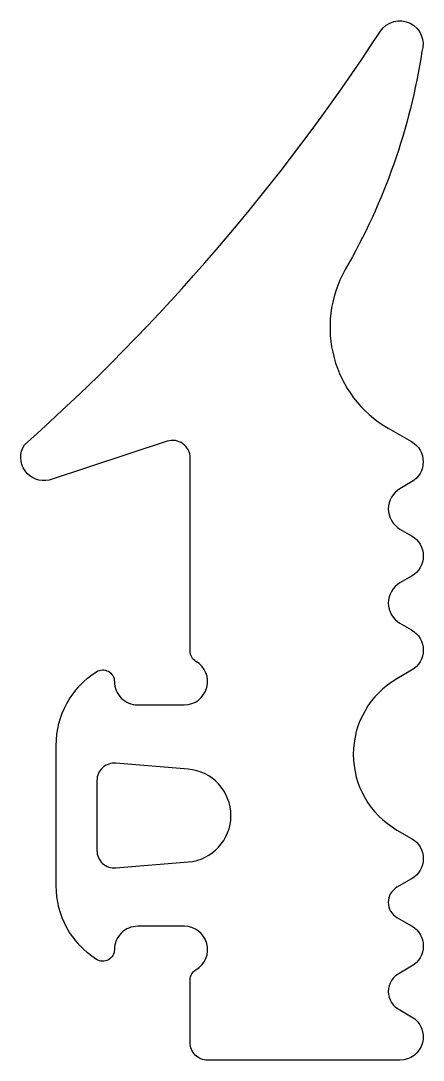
# Model space of a CAD drawing. Header units: millimetres. Extents: x -2.9 to 4, y -10 to 7.9.
import ezdxf

# ---------------------------------------------------------------- set-up
doc = ezdxf.new("R2010")
doc.units = ezdxf.units.MM

msp = doc.modelspace()

# ---------------------------------------------------------------- linework, layer by layer
for points in [[(0, 0.39, 0.510444), (-0.394, 0.675), (-2.421, 0.009, -0.665463), (-2.846, 0.613, 0.066636), (3.265, 7.715, -0.878047), (3.976, 7.364, -0.093688), (2.663, 3.624, 0.412721), (3.4, 0.9), (3.8, 0.669, -0.57735), (3.8, -0.023), (3.6, -0.139, 0.57735), (3.6, -0.832), (3.8, -0.947, -0.57735), (3.8, -1.64), (3.6, -1.755, 0.57735), (3.6, -2.448), (3.8, -2.564, -0.57735), (3.8, -3.257), (3.55, -3.401, 0.57735), (3.55, -5.999), (3.8, -6.143, -0.57735), (3.8, -6.836), (3.55, -6.98, 0.57735), (3.55, -7.5), (3.8, -7.644, -0.57735), (3.8, -8.337), (3.6, -8.453, 0.633202), (3.6, -9.088), (3.8, -9.204, -0.767327), (3.6, -9.95), (0.3, -9.95, -0.414214), (0, -9.65), (0, -8.57, -0.267949), (0.1, -8.396, 0.767327), (-0.1, -7.65), (-0.9, -7.65, 0.414214), (-1.3, -8.05, -0.592453), (-1.608, -8.219, -0.255924), (-2.3, -6.955), (-2.3, -4.545, -0.255924), (-1.608, -3.281, -0.592453), (-1.3, -3.45, 0.414214), (-0.9, -3.85), (-0.1, -3.85, 0.767327), (0.1, -3.104, -0.267949), (0, -2.93), (0, 0.39)], [(-1.276, -4.851, 0.438367), (-1.6, -5.15), (-1.6, -6.35, 0.438367), (-1.276, -6.649), (-0.035, -6.547, 0.921414), (-0.035, -4.953), (-1.276, -4.851)]]:
    msp.add_lwpolyline(points, format="xyb", close=True)

doc.saveas('drawing.dxf')
